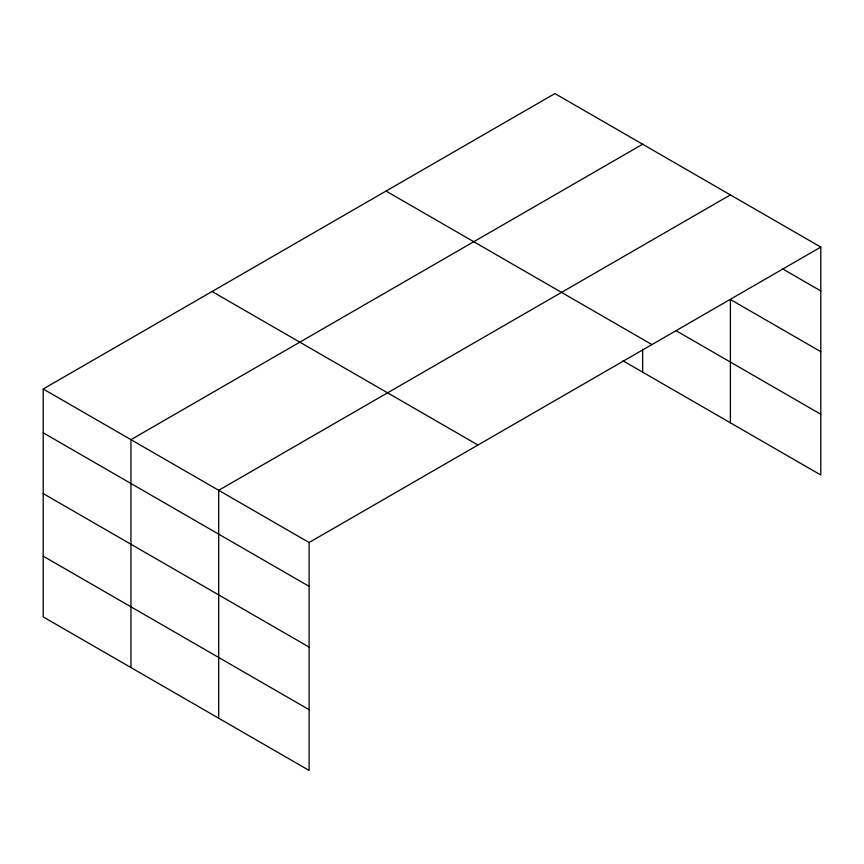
<?xml version="1.0" encoding="UTF-8"?>
<svg xmlns="http://www.w3.org/2000/svg" width="864" height="864" viewBox="0 0 864 864"><rect width="100%" height="100%" fill="white"/><g stroke="black" fill="none" stroke-linecap="round" stroke-linejoin="round"><path stroke-width="1.3" d="M623.009 360.817L820.8 475.006L820.8 247.093L554.893 93.571L43.2 388.994L43.2 616.907L309.107 770.429L309.107 542.516L43.2 388.994M642.643 144.234L130.95 439.657L130.95 667.57M730.393 194.897L218.7 490.32L218.7 718.232M309.107 542.516L820.8 247.093M782.546 268.855L820.8 290.93M820.8 351.68L730.393 299.484L730.393 422.809M676.123 330.728L820.8 414.266M386.035 191.063L651.942 344.585M212.058 291.503L477.965 445.025M43.2 432.832L309.107 586.354M43.2 493.582L309.107 647.104M43.2 556.157L309.107 709.679M642.643 349.196L642.643 372.146"/></g></svg>
